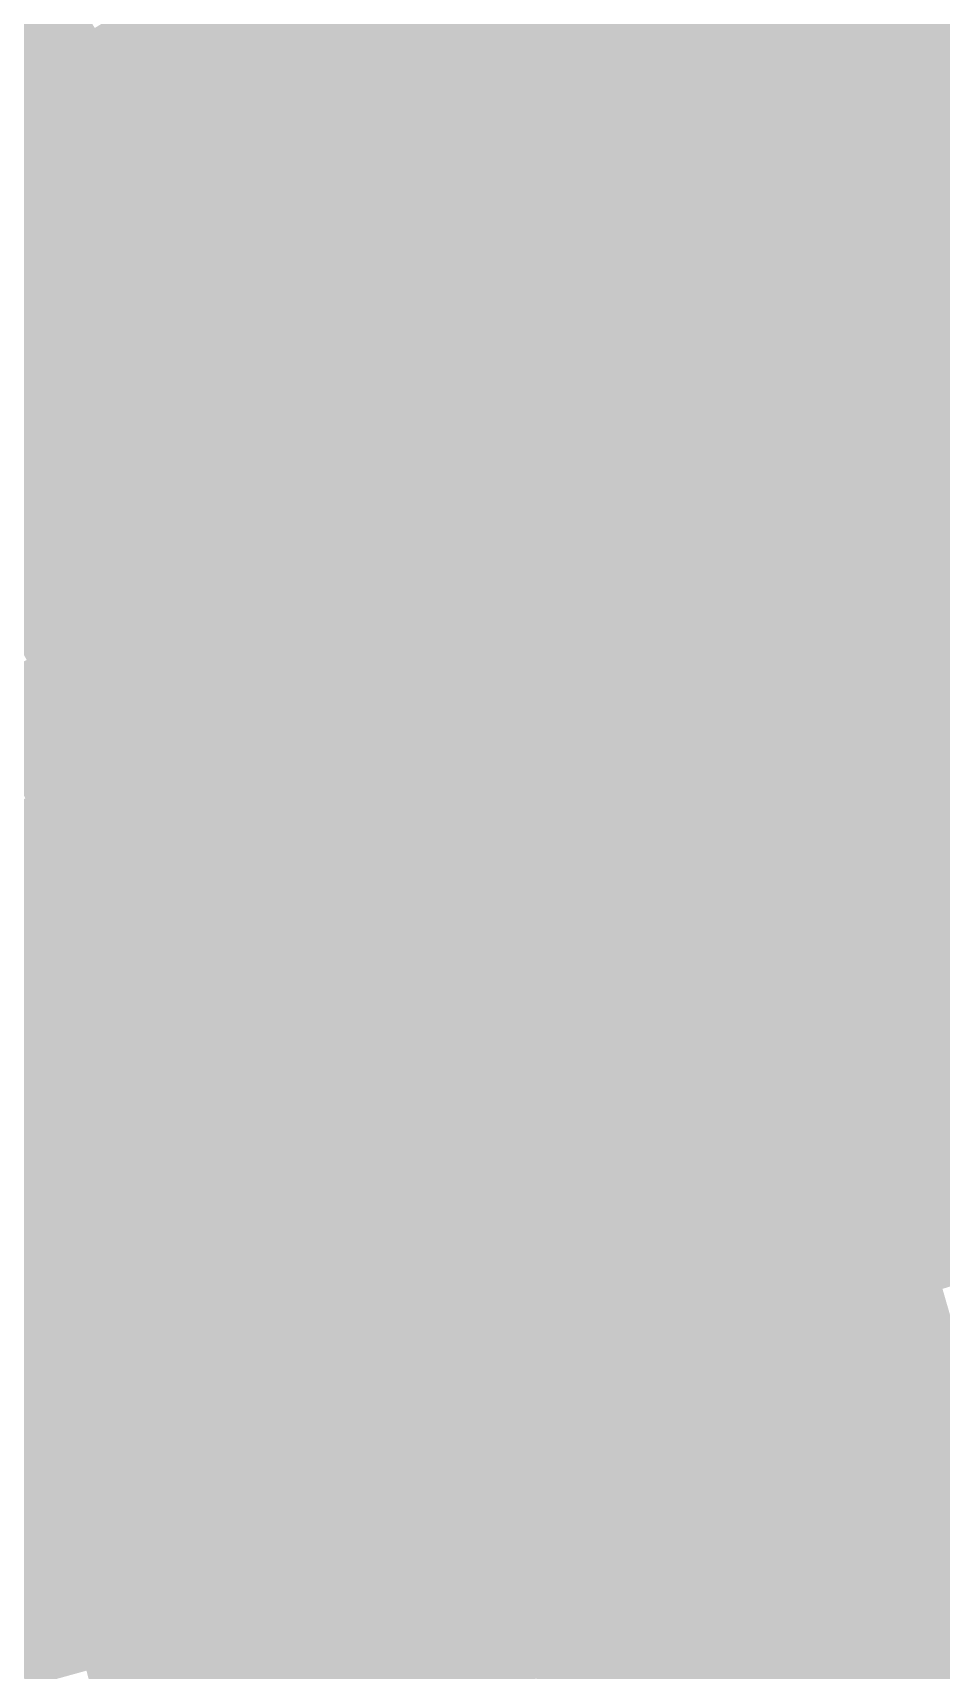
# Model space of a CAD drawing. Header units: inches. Extents: x -266 to 784, y -170 to 213.
# Drawn here: x 73.34 to 88.02, y 20.54 to 47 of the extents above; entities that cross this region are included whole.
import ezdxf

# ---------------------------------------------------------------- set-up
doc = ezdxf.new("R2010")
doc.units = ezdxf.units.IN
doc.header["$MEASUREMENT"] = 0

msp = doc.modelspace()

# ---------------------------------------------------------------- linework, layer by layer
at = {"color": 30, "true_color": 0xff8706}
msp.add_solid([(76.881674, 48.684783), (77.726528, 49.219781), (78.053304, 46.78335), (78.911032, 47.297452)], dxfattribs=at)
at = {"color": 30, "true_color": 0xff8e20}
msp.add_solid([(81.484218, 48.839761), (82.341947, 49.353863), (82.658264, 46.825328), (83.528351, 47.318226)], dxfattribs=at)
at = {"color": 30, "true_color": 0xff973a}
msp.add_solid([(86.138612, 48.796921), (87.008699, 49.289819), (87.310205, 46.668277), (88.192126, 47.139674)], dxfattribs=at)
at = {"color": 30, "true_color": 0xf38400}
msp.add_solid([(72.337856, 48.33461), (73.169326, 48.890181), (73.50226, 46.544793), (74.347114, 47.079791)], dxfattribs=at)
at = {"color": 30, "true_color": 0xff8400}
msp.add_solid([(76.036821, 48.149786), (76.881674, 48.684783), (77.195575, 46.269247), (78.053304, 46.78335)], dxfattribs=at)
at = {"color": 30, "true_color": 0xff8b1a}
msp.add_solid([(80.626489, 48.325658), (81.484218, 48.839761), (81.788177, 46.33243), (82.658264, 46.825328)], dxfattribs=at)
at = {"color": 30, "true_color": 0xff9333}
msp.add_solid([(85.268525, 48.304023), (86.138612, 48.796921), (86.428284, 46.19688), (87.310205, 46.668277)], dxfattribs=at)
at = {"color": 30, "true_color": 0xef8200}
msp.add_solid([(71.506387, 47.77904), (72.337856, 48.33461), (72.657407, 46.009795), (73.50226, 46.544793)], dxfattribs=at)
at = {"color": 30, "true_color": 0xff8813}
msp.add_solid([(79.768761, 47.811555), (80.626489, 48.325658), (80.91809, 45.839532), (81.788177, 46.33243)], dxfattribs=at)
at = {"color": 30, "true_color": 0xff902d}
msp.add_solid([(84.398438, 47.811125), (85.268525, 48.304023), (85.546363, 45.725483), (86.428284, 46.19688)], dxfattribs=at)
at = {"color": 30, "true_color": 0xfc8300}
msp.add_solid([(75.191967, 47.614788), (76.036821, 48.149786), (76.337846, 45.755144), (77.195575, 46.269247)], dxfattribs=at)
at = {"color": 30, "true_color": 0xff850d}
msp.add_solid([(78.911032, 47.297452), (79.768761, 47.811555), (80.048003, 45.346634), (80.91809, 45.839532)], dxfattribs=at)
at = {"color": 30, "true_color": 0xff8c26}
msp.add_solid([(83.528351, 47.318226), (84.398438, 47.811125), (84.664441, 45.254087), (85.546363, 45.725483)], dxfattribs=at)
at = {"color": 30, "true_color": 0xf78100}
msp.add_solid([(74.347114, 47.079791), (75.191967, 47.614788), (75.480118, 45.241041), (76.337846, 45.755144)], dxfattribs=at)
at = {"color": 30, "true_color": 0xff8106}
msp.add_solid([(78.053304, 46.78335), (78.911032, 47.297452), (79.177916, 44.853735), (80.048003, 45.346634)], dxfattribs=at)
at = {"color": 30, "true_color": 0xff8920}
msp.add_solid([(82.658264, 46.825328), (83.528351, 47.318226), (83.78252, 44.78269), (84.664441, 45.254087)], dxfattribs=at)
at = {"color": 30, "true_color": 0xff923a}
msp.add_solid([(87.310205, 46.668277), (88.192126, 47.139674), (88.429206, 44.511522), (89.32243, 44.961133)], dxfattribs=at)
at = {"color": 30, "true_color": 0xf37e00}
msp.add_solid([(73.50226, 46.544793), (74.347114, 47.079791), (74.622389, 44.726939), (75.480118, 45.241041)], dxfattribs=at)
at = {"color": 30, "true_color": 0xff7e00}
msp.add_solid([(77.195575, 46.269247), (78.053304, 46.78335), (78.307829, 44.360837), (79.177916, 44.853735)], dxfattribs=at)
at = {"color": 30, "true_color": 0xff861a}
msp.add_solid([(81.788177, 46.33243), (82.658264, 46.825328), (82.900599, 44.311293), (83.78252, 44.78269)], dxfattribs=at)
at = {"color": 30, "true_color": 0xff8e33}
msp.add_solid([(86.428284, 46.19688), (87.310205, 46.668277), (87.535982, 44.06191), (88.429206, 44.511522)], dxfattribs=at)
at = {"color": 30, "true_color": 0xef7c00}
msp.add_solid([(72.657407, 46.009795), (73.50226, 46.544793), (73.76466, 44.212836), (74.622389, 44.726939)], dxfattribs=at)
at = {"color": 30, "true_color": 0xff8213}
msp.add_solid([(80.91809, 45.839532), (81.788177, 46.33243), (82.018678, 43.839897), (82.900599, 44.311293)], dxfattribs=at)
at = {"color": 30, "true_color": 0xfc7d00}
msp.add_solid([(76.337846, 45.755144), (77.195575, 46.269247), (77.437742, 43.867939), (78.307829, 44.360837)], dxfattribs=at)
at = {"color": 30, "true_color": 0xff8b2d}
msp.add_solid([(85.546363, 45.725483), (86.428284, 46.19688), (86.642757, 43.612299), (87.535982, 44.06191)], dxfattribs=at)
at = {"color": 30, "true_color": 0xeb7a00}
msp.add_solid([(71.812553, 45.474798), (72.657407, 46.009795), (72.906932, 43.698733), (73.76466, 44.212836)], dxfattribs=at)
at = {"color": 30, "true_color": 0xff7f0d}
msp.add_solid([(80.048003, 45.346634), (80.91809, 45.839532), (81.136756, 43.3685), (82.018678, 43.839897)], dxfattribs=at)
at = {"color": 30, "true_color": 0xf77b00}
msp.add_solid([(75.480118, 45.241041), (76.337846, 45.755144), (76.567655, 43.375041), (77.437742, 43.867939)], dxfattribs=at)
at = {"color": 30, "true_color": 0xff8726}
msp.add_solid([(84.664441, 45.254087), (85.546363, 45.725483), (85.749533, 43.162688), (86.642757, 43.612299)], dxfattribs=at)
at = {"color": 30, "true_color": 0xff7b06}
msp.add_solid([(79.177916, 44.853735), (80.048003, 45.346634), (80.254835, 42.897103), (81.136756, 43.3685)], dxfattribs=at)
at = {"color": 30, "true_color": 0xff8420}
msp.add_solid([(83.78252, 44.78269), (84.664441, 45.254087), (84.856309, 42.713076), (85.749533, 43.162688)], dxfattribs=at)
at = {"color": 30, "true_color": 0xf37900}
msp.add_solid([(74.622389, 44.726939), (75.480118, 45.241041), (75.697568, 42.882143), (76.567655, 43.375041)], dxfattribs=at)
at = {"color": 30, "true_color": 0xef7700}
msp.add_solid([(73.76466, 44.212836), (74.622389, 44.726939), (74.827481, 42.389245), (75.697568, 42.882143)], dxfattribs=at)
at = {"color": 30, "true_color": 0xff7800}
msp.add_solid([(78.307829, 44.360837), (79.177916, 44.853735), (79.372914, 42.425706), (80.254835, 42.897103)], dxfattribs=at)
at = {"color": 30, "true_color": 0xff801a}
msp.add_solid([(82.900599, 44.311293), (83.78252, 44.78269), (83.963084, 42.263465), (84.856309, 42.713076)], dxfattribs=at)
at = {"color": 30, "true_color": 0xff8a33}
msp.add_solid([(87.535982, 44.06191), (88.429206, 44.511522), (88.590951, 41.900399), (89.49494, 42.327954)], dxfattribs=at)
at = {"color": 30, "true_color": 0xeb7400}
msp.add_solid([(72.906932, 43.698733), (73.76466, 44.212836), (73.957394, 41.896346), (74.827481, 42.389245)], dxfattribs=at)
at = {"color": 30, "true_color": 0xfc7700}
msp.add_solid([(77.437742, 43.867939), (78.307829, 44.360837), (78.490993, 41.95431), (79.372914, 42.425706)], dxfattribs=at)
at = {"color": 30, "true_color": 0xff7d13}
msp.add_solid([(82.018678, 43.839897), (82.900599, 44.311293), (83.06986, 41.813854), (83.963084, 42.263465)], dxfattribs=at)
at = {"color": 30, "true_color": 0xff862d}
msp.add_solid([(86.642757, 43.612299), (87.535982, 44.06191), (87.686961, 41.472844), (88.590951, 41.900399)], dxfattribs=at)
at = {"color": 30, "true_color": 0xe67200}
msp.add_solid([(72.049203, 43.184631), (72.906932, 43.698733), (73.087307, 41.403448), (73.957394, 41.896346)], dxfattribs=at)
at = {"color": 30, "true_color": 0xf77500}
msp.add_solid([(76.567655, 43.375041), (77.437742, 43.867939), (77.609071, 41.482913), (78.490993, 41.95431)], dxfattribs=at)
at = {"color": 30, "true_color": 0xff790d}
msp.add_solid([(81.136756, 43.3685), (82.018678, 43.839897), (82.176636, 41.364242), (83.06986, 41.813854)], dxfattribs=at)
at = {"color": 30, "true_color": 0xff8226}
msp.add_solid([(85.749533, 43.162688), (86.642757, 43.612299), (86.782972, 41.045289), (87.686961, 41.472844)], dxfattribs=at)
at = {"color": 30, "true_color": 0xf37300}
msp.add_solid([(75.697568, 42.882143), (76.567655, 43.375041), (76.72715, 41.011516), (77.609071, 41.482913)], dxfattribs=at)
at = {"color": 30, "true_color": 0xff7606}
msp.add_solid([(80.254835, 42.897103), (81.136756, 43.3685), (81.283411, 40.914631), (82.176636, 41.364242)], dxfattribs=at)
at = {"color": 30, "true_color": 0xff7f20}
msp.add_solid([(84.856309, 42.713076), (85.749533, 43.162688), (85.878983, 40.617734), (86.782972, 41.045289)], dxfattribs=at)
at = {"color": 30, "true_color": 0xef7100}
msp.add_solid([(74.827481, 42.389245), (75.697568, 42.882143), (75.845229, 40.540119), (76.72715, 41.011516)], dxfattribs=at)
at = {"color": 30, "true_color": 0xff7200}
msp.add_solid([(79.372914, 42.425706), (80.254835, 42.897103), (80.390187, 40.46502), (81.283411, 40.914631)], dxfattribs=at)
at = {"color": 30, "true_color": 0xff7b1a}
msp.add_solid([(83.963084, 42.263465), (84.856309, 42.713076), (84.974994, 40.190179), (85.878983, 40.617734)], dxfattribs=at)
at = {"color": 30, "true_color": 0xeb6f00}
msp.add_solid([(73.957394, 41.896346), (74.827481, 42.389245), (74.963307, 40.068723), (75.845229, 40.540119)], dxfattribs=at)
at = {"color": 30, "true_color": 0xfc7100}
msp.add_solid([(78.490993, 41.95431), (79.372914, 42.425706), (79.496963, 40.015408), (80.390187, 40.46502)], dxfattribs=at)
at = {"color": 30, "true_color": 0xff7713}
msp.add_solid([(83.06986, 41.813854), (83.963084, 42.263465), (84.071004, 39.762624), (84.974994, 40.190179)], dxfattribs=at)
at = {"color": 32, "true_color": 0xe66d00}
msp.add_solid([(73.087307, 41.403448), (73.957394, 41.896346), (74.081386, 39.597326), (74.963307, 40.068723)], dxfattribs=at)
at = {"color": 30, "true_color": 0xf76f00}
msp.add_solid([(77.609071, 41.482913), (78.490993, 41.95431), (78.603739, 39.565797), (79.496963, 40.015408)], dxfattribs=at)
at = {"color": 30, "true_color": 0xff730d}
msp.add_solid([(82.176636, 41.364242), (83.06986, 41.813854), (83.167015, 39.335069), (84.071004, 39.762624)], dxfattribs=at)
at = {"color": 30, "true_color": 0xff812d}
msp.add_solid([(87.686961, 41.472844), (88.590951, 41.900399), (88.678346, 39.308407), (89.592556, 39.713649)], dxfattribs=at)
at = {"color": 32, "true_color": 0xe26b00}
msp.add_solid([(72.21722, 40.91055), (73.087307, 41.403448), (73.199465, 39.125929), (74.081386, 39.597326)], dxfattribs=at)
at = {"color": 30, "true_color": 0xf36d00}
msp.add_solid([(76.72715, 41.011516), (77.609071, 41.482913), (77.710514, 39.116186), (78.603739, 39.565797)], dxfattribs=at)
at = {"color": 30, "true_color": 0xff7006}
msp.add_solid([(81.283411, 40.914631), (82.176636, 41.364242), (82.263026, 38.907514), (83.167015, 39.335069)], dxfattribs=at)
at = {"color": 30, "true_color": 0xff7d26}
msp.add_solid([(86.782972, 41.045289), (87.686961, 41.472844), (87.764137, 38.903166), (88.678346, 39.308407)], dxfattribs=at)
at = {"color": 30, "true_color": 0xff7920}
msp.add_solid([(85.878983, 40.617734), (86.782972, 41.045289), (86.849927, 38.497925), (87.764137, 38.903166)], dxfattribs=at)
at = {"color": 30, "true_color": 0xef6b00}
msp.add_solid([(75.845229, 40.540119), (76.72715, 41.011516), (76.81729, 38.666574), (77.710514, 39.116186)], dxfattribs=at)
at = {"color": 30, "true_color": 0xff6c00}
msp.add_solid([(80.390187, 40.46502), (81.283411, 40.914631), (81.359036, 38.479958), (82.263026, 38.907514)], dxfattribs=at)
at = {"color": 30, "true_color": 0xeb6900}
msp.add_solid([(74.963307, 40.068723), (75.845229, 40.540119), (75.924066, 38.216963), (76.81729, 38.666574)], dxfattribs=at)
at = {"color": 30, "true_color": 0xff751a}
msp.add_solid([(84.974994, 40.190179), (85.878983, 40.617734), (85.935717, 38.092684), (86.849927, 38.497925)], dxfattribs=at)
at = {"color": 30, "true_color": 0xfc6b00}
msp.add_solid([(79.496963, 40.015408), (80.390187, 40.46502), (80.455047, 38.052403), (81.359036, 38.479958)], dxfattribs=at)
at = {"color": 32, "true_color": 0xe66800}
msp.add_solid([(74.081386, 39.597326), (74.963307, 40.068723), (75.030841, 37.767352), (75.924066, 38.216963)], dxfattribs=at)
at = {"color": 30, "true_color": 0xf76900}
msp.add_solid([(78.603739, 39.565797), (79.496963, 40.015408), (79.551058, 37.624848), (80.455047, 38.052403)], dxfattribs=at)
at = {"color": 30, "true_color": 0xff7213}
msp.add_solid([(84.071004, 39.762624), (84.974994, 40.190179), (85.021507, 37.687442), (85.935717, 38.092684)], dxfattribs=at)
at = {"color": 30, "true_color": 0xff6e0d}
msp.add_solid([(83.167015, 39.335069), (84.071004, 39.762624), (84.107298, 37.282201), (85.021507, 37.687442)], dxfattribs=at)
at = {"color": 32, "true_color": 0xe26600}
msp.add_solid([(73.199465, 39.125929), (74.081386, 39.597326), (74.137617, 37.31774), (75.030841, 37.767352)], dxfattribs=at)
at = {"color": 30, "true_color": 0xf36800}
msp.add_solid([(77.710514, 39.116186), (78.603739, 39.565797), (78.647069, 37.197293), (79.551058, 37.624848)], dxfattribs=at)
at = {"color": 30, "true_color": 0xff6a06}
msp.add_solid([(82.263026, 38.907514), (83.167015, 39.335069), (83.193088, 36.87696), (84.107298, 37.282201)], dxfattribs=at)
at = {"color": 30, "true_color": 0xff7826}
msp.add_solid([(87.764137, 38.903166), (88.678346, 39.308407), (88.692435, 36.73761), (89.616315, 37.120293)], dxfattribs=at)
at = {"color": 32, "true_color": 0xde6400}
msp.add_solid([(72.317544, 38.654532), (73.199465, 39.125929), (73.244393, 36.868129), (74.137617, 37.31774)], dxfattribs=at)
at = {"color": 30, "true_color": 0xef6600}
msp.add_solid([(76.81729, 38.666574), (77.710514, 39.116186), (77.743079, 36.769738), (78.647069, 37.197293)], dxfattribs=at)
at = {"color": 30, "true_color": 0xff6600}
msp.add_solid([(81.359036, 38.479958), (82.263026, 38.907514), (82.278878, 36.471718), (83.193088, 36.87696)], dxfattribs=at)
at = {"color": 30, "true_color": 0xff7420}
msp.add_solid([(86.849927, 38.497925), (87.764137, 38.903166), (87.768556, 36.354926), (88.692435, 36.73761)], dxfattribs=at)
at = {"color": 32, "true_color": 0xeb6400}
msp.add_solid([(75.924066, 38.216963), (76.81729, 38.666574), (76.83909, 36.342183), (77.743079, 36.769738)], dxfattribs=at)
at = {"color": 30, "true_color": 0xfc6500}
msp.add_solid([(80.455047, 38.052403), (81.359036, 38.479958), (81.364668, 36.066477), (82.278878, 36.471718)], dxfattribs=at)
at = {"color": 30, "true_color": 0xff701a}
msp.add_solid([(85.935717, 38.092684), (86.849927, 38.497925), (86.844676, 35.972243), (87.768556, 36.354926)], dxfattribs=at)
at = {"color": 32, "true_color": 0xe66200}
msp.add_solid([(75.030841, 37.767352), (75.924066, 38.216963), (75.935101, 35.914628), (76.83909, 36.342183)], dxfattribs=at)
at = {"color": 30, "true_color": 0xf76400}
msp.add_solid([(79.551058, 37.624848), (80.455047, 38.052403), (80.450459, 35.661236), (81.364668, 36.066477)], dxfattribs=at)
at = {"color": 30, "true_color": 0xff6c13}
msp.add_solid([(85.021507, 37.687442), (85.935717, 38.092684), (85.920797, 35.589559), (86.844676, 35.972243)], dxfattribs=at)
at = {"color": 32, "true_color": 0xe26000}
msp.add_solid([(74.137617, 37.31774), (75.030841, 37.767352), (75.031111, 35.487073), (75.935101, 35.914628)], dxfattribs=at)
at = {"color": 30, "true_color": 0xf36200}
msp.add_solid([(78.647069, 37.197293), (79.551058, 37.624848), (79.536249, 35.255994), (80.450459, 35.661236)], dxfattribs=at)
at = {"color": 30, "true_color": 0xff680d}
msp.add_solid([(84.107298, 37.282201), (85.021507, 37.687442), (84.996917, 35.206876), (85.920797, 35.589559)], dxfattribs=at)
at = {"color": 32, "true_color": 0xde5e00}
msp.add_solid([(73.244393, 36.868129), (74.137617, 37.31774), (74.127122, 35.059518), (75.031111, 35.487073)], dxfattribs=at)
at = {"color": 30, "true_color": 0xef6000}
msp.add_solid([(77.743079, 36.769738), (78.647069, 37.197293), (78.622039, 34.850753), (79.536249, 35.255994)], dxfattribs=at)
at = {"color": 30, "true_color": 0xff6406}
msp.add_solid([(83.193088, 36.87696), (84.107298, 37.282201), (84.073037, 34.824192), (84.996917, 35.206876)], dxfattribs=at)
at = {"color": 32, "true_color": 0xda5d00}
msp.add_solid([(72.351168, 36.418518), (73.244393, 36.868129), (73.223133, 34.631963), (74.127122, 35.059518)], dxfattribs=at)
at = {"color": 30, "true_color": 0xff6000}
msp.add_solid([(82.278878, 36.471718), (83.193088, 36.87696), (83.149158, 34.441509), (84.073037, 34.824192)], dxfattribs=at)
at = {"color": 32, "true_color": 0xeb5e00}
msp.add_solid([(76.83909, 36.342183), (77.743079, 36.769738), (77.707829, 34.445512), (78.622039, 34.850753)], dxfattribs=at)
at = {"color": 30, "true_color": 0xff6f20}
msp.add_solid([(87.768556, 36.354926), (88.692435, 36.73761), (88.634316, 34.190028), (89.567309, 34.549924)], dxfattribs=at)
at = {"color": 32, "true_color": 0xe65d00}
msp.add_solid([(75.935101, 35.914628), (76.83909, 36.342183), (76.793619, 34.04027), (77.707829, 34.445512)], dxfattribs=at)
at = {"color": 20, "true_color": 0xfc5f00}
msp.add_solid([(81.364668, 36.066477), (82.278878, 36.471718), (82.225278, 34.058825), (83.149158, 34.441509)], dxfattribs=at)
at = {"color": 30, "true_color": 0xff6b1a}
msp.add_solid([(86.844676, 35.972243), (87.768556, 36.354926), (87.701323, 33.830133), (88.634316, 34.190028)], dxfattribs=at)
at = {"color": 20, "true_color": 0xf75e00}
msp.add_solid([(80.450459, 35.661236), (81.364668, 36.066477), (81.301399, 33.676142), (82.225278, 34.058825)], dxfattribs=at)
at = {"color": 32, "true_color": 0xe25b00}
msp.add_solid([(75.031111, 35.487073), (75.935101, 35.914628), (75.87941, 33.635029), (76.793619, 34.04027)], dxfattribs=at)
at = {"color": 30, "true_color": 0xff6613}
msp.add_solid([(85.920797, 35.589559), (86.844676, 35.972243), (86.76833, 33.470238), (87.701323, 33.830133)], dxfattribs=at)
at = {"color": 32, "true_color": 0xde5900}
msp.add_solid([(74.127122, 35.059518), (75.031111, 35.487073), (74.9652, 33.229788), (75.87941, 33.635029)], dxfattribs=at)
at = {"color": 20, "true_color": 0xf35c00}
msp.add_solid([(79.536249, 35.255994), (80.450459, 35.661236), (80.377519, 33.293459), (81.301399, 33.676142)], dxfattribs=at)
at = {"color": 30, "true_color": 0xff620d}
msp.add_solid([(84.996917, 35.206876), (85.920797, 35.589559), (85.835337, 33.110343), (86.76833, 33.470238)], dxfattribs=at)
at = {"color": 20, "true_color": 0xef5b00}
msp.add_solid([(78.622039, 34.850753), (79.536249, 35.255994), (79.45364, 32.910775), (80.377519, 33.293459)], dxfattribs=at)
at = {"color": 20, "true_color": 0xff5e06}
msp.add_solid([(84.073037, 34.824192), (84.996917, 35.206876), (84.902345, 32.750448), (85.835337, 33.110343)], dxfattribs=at)
at = {"color": 32, "true_color": 0xda5800}
msp.add_solid([(73.223133, 34.631963), (74.127122, 35.059518), (74.05099, 32.824546), (74.9652, 33.229788)], dxfattribs=at)
at = {"color": 20, "true_color": 0xeb5900}
msp.add_solid([(77.707829, 34.445512), (78.622039, 34.850753), (78.52976, 32.528092), (79.45364, 32.910775)], dxfattribs=at)
at = {"color": 20, "true_color": 0xff5a00}
msp.add_solid([(83.149158, 34.441509), (84.073037, 34.824192), (83.969352, 32.390553), (84.902345, 32.750448)], dxfattribs=at)
at = {"color": 32, "true_color": 0xd55600}
msp.add_solid([(72.319143, 34.204407), (73.223133, 34.631963), (73.13678, 32.419305), (74.05099, 32.824546)], dxfattribs=at)
at = {"color": 32, "true_color": 0xe65700}
msp.add_solid([(76.793619, 34.04027), (77.707829, 34.445512), (77.605881, 32.145408), (78.52976, 32.528092)], dxfattribs=at)
at = {"color": 20, "true_color": 0xfc5900}
msp.add_solid([(82.225278, 34.058825), (83.149158, 34.441509), (83.036359, 32.030658), (83.969352, 32.390553)], dxfattribs=at)
at = {"color": 30, "true_color": 0xff651a}
msp.add_solid([(87.701323, 33.830133), (88.634316, 34.190028), (88.505142, 31.667646), (89.446686, 32.004536)], dxfattribs=at)
at = {"color": 32, "true_color": 0xe25600}
msp.add_solid([(75.87941, 33.635029), (76.793619, 34.04027), (76.682001, 31.762725), (77.605881, 32.145408)], dxfattribs=at)
at = {"color": 20, "true_color": 0xf75800}
msp.add_solid([(81.301399, 33.676142), (82.225278, 34.058825), (82.103366, 31.670763), (83.036359, 32.030658)], dxfattribs=at)
at = {"color": 32, "true_color": 0xde5400}
msp.add_solid([(74.9652, 33.229788), (75.87941, 33.635029), (75.758122, 31.380041), (76.682001, 31.762725)], dxfattribs=at)
at = {"color": 20, "true_color": 0xf35600}
msp.add_solid([(80.377519, 33.293459), (81.301399, 33.676142), (81.170373, 31.310868), (82.103366, 31.670763)], dxfattribs=at)
at = {"color": 30, "true_color": 0xff6113}
msp.add_solid([(86.76833, 33.470238), (87.701323, 33.830133), (87.563598, 31.330756), (88.505142, 31.667646)], dxfattribs=at)
at = {"color": 20, "true_color": 0xff5d0d}
msp.add_solid([(85.835337, 33.110343), (86.76833, 33.470238), (86.622054, 30.993867), (87.563598, 31.330756)], dxfattribs=at)
at = {"color": 32, "true_color": 0xda5200}
msp.add_solid([(74.05099, 32.824546), (74.9652, 33.229788), (74.834242, 30.997358), (75.758122, 31.380041)], dxfattribs=at)
at = {"color": 20, "true_color": 0xef5500}
msp.add_solid([(79.45364, 32.910775), (80.377519, 33.293459), (80.237381, 30.950973), (81.170373, 31.310868)], dxfattribs=at)
at = {"color": 20, "true_color": 0xff5806}
msp.add_solid([(84.902345, 32.750448), (85.835337, 33.110343), (85.68051, 30.656977), (86.622054, 30.993867)], dxfattribs=at)
at = {"color": 32, "true_color": 0xd55100}
msp.add_solid([(73.13678, 32.419305), (74.05099, 32.824546), (73.910363, 30.614675), (74.834242, 30.997358)], dxfattribs=at)
at = {"color": 20, "true_color": 0xeb5300}
msp.add_solid([(78.52976, 32.528092), (79.45364, 32.910775), (79.304388, 30.591078), (80.237381, 30.950973)], dxfattribs=at)
at = {"color": 20, "true_color": 0xff5400}
msp.add_solid([(83.969352, 32.390553), (84.902345, 32.750448), (84.738966, 30.320087), (85.68051, 30.656977)], dxfattribs=at)
at = {"color": 32, "true_color": 0xd14f00}
msp.add_solid([(72.222571, 32.014064), (73.13678, 32.419305), (72.986483, 30.231991), (73.910363, 30.614675)], dxfattribs=at)
at = {"color": 20, "true_color": 0xe65200}
msp.add_solid([(77.605881, 32.145408), (78.52976, 32.528092), (78.371395, 30.231183), (79.304388, 30.591078)], dxfattribs=at)
at = {"color": 20, "true_color": 0xfc5400}
msp.add_solid([(83.036359, 32.030658), (83.969352, 32.390553), (83.797422, 29.983197), (84.738966, 30.320087)], dxfattribs=at)
at = {"color": 32, "true_color": 0xe25000}
msp.add_solid([(76.682001, 31.762725), (77.605881, 32.145408), (77.438402, 29.871288), (78.371395, 30.231183)], dxfattribs=at)
at = {"color": 20, "true_color": 0xf75200}
msp.add_solid([(82.103366, 31.670763), (83.036359, 32.030658), (82.855878, 29.646307), (83.797422, 29.983197)], dxfattribs=at)
at = {"color": 32, "true_color": 0xde4f00}
msp.add_solid([(75.758122, 31.380041), (76.682001, 31.762725), (76.50541, 29.511393), (77.438402, 29.871288)], dxfattribs=at)
at = {"color": 20, "true_color": 0xf35100}
msp.add_solid([(81.170373, 31.310868), (82.103366, 31.670763), (81.914334, 29.309417), (82.855878, 29.646307)], dxfattribs=at)
at = {"color": 20, "true_color": 0xff5b13}
msp.add_solid([(87.563598, 31.330756), (88.505142, 31.667646), (88.306121, 29.172402), (89.255649, 29.486084)], dxfattribs=at)
at = {"color": 32, "true_color": 0xda4d00}
msp.add_solid([(74.834242, 30.997358), (75.758122, 31.380041), (75.572417, 29.151498), (76.50541, 29.511393)], dxfattribs=at)
at = {"color": 20, "true_color": 0xef4f00}
msp.add_solid([(80.237381, 30.950973), (81.170373, 31.310868), (80.97279, 28.972527), (81.914334, 29.309417)], dxfattribs=at)
at = {"color": 20, "true_color": 0xff570d}
msp.add_solid([(86.622054, 30.993867), (87.563598, 31.330756), (87.356593, 28.85872), (88.306121, 29.172402)], dxfattribs=at)
at = {"color": 22, "true_color": 0xd54c00}
msp.add_solid([(73.910363, 30.614675), (74.834242, 30.997358), (74.639424, 28.791603), (75.572417, 29.151498)], dxfattribs=at)
at = {"color": 20, "true_color": 0xff5206}
msp.add_solid([(85.68051, 30.656977), (86.622054, 30.993867), (86.407064, 28.545038), (87.356593, 28.85872)], dxfattribs=at)
at = {"color": 20, "true_color": 0xeb4e00}
msp.add_solid([(79.304388, 30.591078), (80.237381, 30.950973), (80.031246, 28.635638), (80.97279, 28.972527)], dxfattribs=at)
at = {"color": 22, "true_color": 0xd14a00}
msp.add_solid([(72.986483, 30.231991), (73.910363, 30.614675), (73.706431, 28.431708), (74.639424, 28.791603)], dxfattribs=at)
at = {"color": 20, "true_color": 0xe64d00}
msp.add_solid([(78.371395, 30.231183), (79.304388, 30.591078), (79.089701, 28.298748), (80.031246, 28.635638)], dxfattribs=at)
at = {"color": 20, "true_color": 0xff4e00}
msp.add_solid([(84.738966, 30.320087), (85.68051, 30.656977), (85.457536, 28.231357), (86.407064, 28.545038)], dxfattribs=at)
at = {"color": 22, "true_color": 0xcd4900}
msp.add_solid([(72.062604, 29.849308), (72.986483, 30.231991), (72.773438, 28.071813), (73.706431, 28.431708)], dxfattribs=at)
at = {"color": 20, "true_color": 0xe24b00}
msp.add_solid([(77.438402, 29.871288), (78.371395, 30.231183), (78.148157, 27.961858), (79.089701, 28.298748)], dxfattribs=at)
at = {"color": 20, "true_color": 0xfc4e00}
msp.add_solid([(83.797422, 29.983197), (84.738966, 30.320087), (84.508008, 27.917675), (85.457536, 28.231357)], dxfattribs=at)
at = {"color": 20, "true_color": 0xf74c00}
msp.add_solid([(82.855878, 29.646307), (83.797422, 29.983197), (83.55848, 27.603993), (84.508008, 27.917675)], dxfattribs=at)
at = {"color": 22, "true_color": 0xde4a00}
msp.add_solid([(76.50541, 29.511393), (77.438402, 29.871288), (77.206613, 27.624968), (78.148157, 27.961858)], dxfattribs=at)
at = {"color": 20, "true_color": 0xf34b00}
msp.add_solid([(81.914334, 29.309417), (82.855878, 29.646307), (82.608952, 27.290311), (83.55848, 27.603993)], dxfattribs=at)
at = {"color": 22, "true_color": 0xda4800}
msp.add_solid([(75.572417, 29.151498), (76.50541, 29.511393), (76.265069, 27.288078), (77.206613, 27.624968)], dxfattribs=at)
at = {"color": 22, "true_color": 0xd54700}
msp.add_solid([(74.639424, 28.791603), (75.572417, 29.151498), (75.323525, 26.951188), (76.265069, 27.288078)], dxfattribs=at)
at = {"color": 20, "true_color": 0xef4a00}
msp.add_solid([(80.97279, 28.972527), (81.914334, 29.309417), (81.659424, 26.97663), (82.608952, 27.290311)], dxfattribs=at)
at = {"color": 20, "true_color": 0xff510d}
msp.add_solid([(87.356593, 28.85872), (88.306121, 29.172402), (88.038511, 26.70619), (88.995451, 26.996475)], dxfattribs=at)
at = {"color": 20, "true_color": 0xeb4800}
msp.add_solid([(80.031246, 28.635638), (80.97279, 28.972527), (80.709895, 26.662948), (81.659424, 26.97663)], dxfattribs=at)
at = {"color": 20, "true_color": 0xff4d06}
msp.add_solid([(86.407064, 28.545038), (87.356593, 28.85872), (87.081571, 26.415906), (88.038511, 26.70619)], dxfattribs=at)
at = {"color": 22, "true_color": 0xd14500}
msp.add_solid([(73.706431, 28.431708), (74.639424, 28.791603), (74.381981, 26.614298), (75.323525, 26.951188)], dxfattribs=at)
at = {"color": 20, "true_color": 0xe64700}
msp.add_solid([(79.089701, 28.298748), (80.031246, 28.635638), (79.760367, 26.349266), (80.709895, 26.662948)], dxfattribs=at)
at = {"color": 22, "true_color": 0xcd4400}
msp.add_solid([(72.773438, 28.071813), (73.706431, 28.431708), (73.440437, 26.277409), (74.381981, 26.614298)], dxfattribs=at)
at = {"color": 20, "true_color": 0xff4800}
msp.add_solid([(85.457536, 28.231357), (86.407064, 28.545038), (86.12463, 26.125621), (87.081571, 26.415906)], dxfattribs=at)
at = {"color": 22, "true_color": 0xc94300}
msp.add_solid([(71.840446, 27.711918), (72.773438, 28.071813), (72.498893, 25.940519), (73.440437, 26.277409)], dxfattribs=at)
at = {"color": 22, "true_color": 0xe24600}
msp.add_solid([(78.148157, 27.961858), (79.089701, 28.298748), (78.810839, 26.035584), (79.760367, 26.349266)], dxfattribs=at)
at = {"color": 20, "true_color": 0xfc4800}
msp.add_solid([(84.508008, 27.917675), (85.457536, 28.231357), (85.16769, 25.835336), (86.12463, 26.125621)], dxfattribs=at)
at = {"color": 22, "true_color": 0xde4400}
msp.add_solid([(77.206613, 27.624968), (78.148157, 27.961858), (77.861311, 25.721903), (78.810839, 26.035584)], dxfattribs=at)
at = {"color": 20, "true_color": 0xf74700}
msp.add_solid([(83.55848, 27.603993), (84.508008, 27.917675), (84.21075, 25.545052), (85.16769, 25.835336)], dxfattribs=at)
at = {"color": 22, "true_color": 0xda4300}
msp.add_solid([(76.265069, 27.288078), (77.206613, 27.624968), (76.911783, 25.408221), (77.861311, 25.721903)], dxfattribs=at)
at = {"color": 20, "true_color": 0xf34500}
msp.add_solid([(82.608952, 27.290311), (83.55848, 27.603993), (83.253809, 25.254767), (84.21075, 25.545052)], dxfattribs=at)
at = {"color": 22, "true_color": 0xd54200}
msp.add_solid([(75.323525, 26.951188), (76.265069, 27.288078), (75.962254, 25.094539), (76.911783, 25.408221)], dxfattribs=at)
at = {"color": 20, "true_color": 0xef4400}
msp.add_solid([(81.659424, 26.97663), (82.608952, 27.290311), (82.296869, 24.964482), (83.253809, 25.254767)], dxfattribs=at)
at = {"color": 22, "true_color": 0xd14100}
msp.add_solid([(74.381981, 26.614298), (75.323525, 26.951188), (75.012726, 24.780857), (75.962254, 25.094539)], dxfattribs=at)
at = {"color": 20, "true_color": 0xeb4300}
msp.add_solid([(80.709895, 26.662948), (81.659424, 26.97663), (81.339929, 24.674198), (82.296869, 24.964482)], dxfattribs=at)
at = {"color": 22, "true_color": 0xcd3f00}
msp.add_solid([(73.440437, 26.277409), (74.381981, 26.614298), (74.063198, 24.467176), (75.012726, 24.780857)], dxfattribs=at)
at = {"color": 20, "true_color": 0xe64200}
msp.add_solid([(79.760367, 26.349266), (80.709895, 26.662948), (80.382988, 24.383913), (81.339929, 24.674198)], dxfattribs=at)
at = {"color": 20, "true_color": 0xff4706}
msp.add_solid([(87.081571, 26.415906), (88.038511, 26.70619), (87.703622, 24.270861), (88.667398, 24.537574)], dxfattribs=at)
at = {"color": 22, "true_color": 0xc93e00}
msp.add_solid([(72.498893, 25.940519), (73.440437, 26.277409), (73.11367, 24.153494), (74.063198, 24.467176)], dxfattribs=at)
at = {"color": 22, "true_color": 0xe24000}
msp.add_solid([(78.810839, 26.035584), (79.760367, 26.349266), (79.426048, 24.093628), (80.382988, 24.383913)], dxfattribs=at)
at = {"color": 20, "true_color": 0xff4200}
msp.add_solid([(86.12463, 26.125621), (87.081571, 26.415906), (86.739846, 24.004148), (87.703622, 24.270861)], dxfattribs=at)
at = {"color": 22, "true_color": 0xde3f00}
msp.add_solid([(77.861311, 25.721903), (78.810839, 26.035584), (78.469108, 23.803344), (79.426048, 24.093628)], dxfattribs=at)
at = {"color": 20, "true_color": 0xfc4200}
msp.add_solid([(85.16769, 25.835336), (86.12463, 26.125621), (85.77607, 23.737435), (86.739846, 24.004148)], dxfattribs=at)
at = {"color": 22, "true_color": 0xda3e00}
msp.add_solid([(76.911783, 25.408221), (77.861311, 25.721903), (77.512167, 23.513059), (78.469108, 23.803344)], dxfattribs=at)
at = {"color": 20, "true_color": 0xf74100}
msp.add_solid([(84.21075, 25.545052), (85.16769, 25.835336), (84.812294, 23.470723), (85.77607, 23.737435)], dxfattribs=at)
at = {"color": 22, "true_color": 0xd53d00}
msp.add_solid([(75.962254, 25.094539), (76.911783, 25.408221), (76.555227, 23.222774), (77.512167, 23.513059)], dxfattribs=at)
at = {"color": 20, "true_color": 0xf34000}
msp.add_solid([(83.253809, 25.254767), (84.21075, 25.545052), (83.848518, 23.20401), (84.812294, 23.470723)], dxfattribs=at)
at = {"color": 20, "true_color": 0xef3f00}
msp.add_solid([(82.296869, 24.964482), (83.253809, 25.254767), (82.884742, 22.937297), (83.848518, 23.20401)], dxfattribs=at)
at = {"color": 22, "true_color": 0xd13c00}
msp.add_solid([(75.012726, 24.780857), (75.962254, 25.094539), (75.598287, 22.93249), (76.555227, 23.222774)], dxfattribs=at)
at = {"color": 20, "true_color": 0xeb3d00}
msp.add_solid([(81.339929, 24.674198), (82.296869, 24.964482), (81.920966, 22.670584), (82.884742, 22.937297)], dxfattribs=at)
at = {"color": 22, "true_color": 0xcd3a00}
msp.add_solid([(74.063198, 24.467176), (75.012726, 24.780857), (74.641346, 22.642205), (75.598287, 22.93249)], dxfattribs=at)
at = {"color": 20, "true_color": 0xe63c00}
msp.add_solid([(80.382988, 24.383913), (81.339929, 24.674198), (80.95719, 22.403872), (81.920966, 22.670584)], dxfattribs=at)
at = {"color": 22, "true_color": 0xc93900}
msp.add_solid([(73.11367, 24.153494), (74.063198, 24.467176), (73.684406, 22.35192), (74.641346, 22.642205)], dxfattribs=at)
at = {"color": 22, "true_color": 0xe23b00}
msp.add_solid([(79.426048, 24.093628), (80.382988, 24.383913), (79.993413, 22.137159), (80.95719, 22.403872)], dxfattribs=at)
at = {"color": 20, "true_color": 0xff4106}
msp.add_solid([(87.703622, 24.270861), (88.667398, 24.537574), (88.272844, 22.111196), (89.242875, 22.354177)], dxfattribs=at)
at = {"color": 22, "true_color": 0xc43800}
msp.add_solid([(72.164142, 23.839812), (73.11367, 24.153494), (72.727466, 22.061635), (73.684406, 22.35192)], dxfattribs=at)
at = {"color": 22, "true_color": 0xde3a00}
msp.add_solid([(78.469108, 23.803344), (79.426048, 24.093628), (79.029637, 21.870446), (79.993413, 22.137159)], dxfattribs=at)
at = {"color": 20, "true_color": 0xff3c00}
msp.add_solid([(86.739846, 24.004148), (87.703622, 24.270861), (87.302813, 21.868216), (88.272844, 22.111196)], dxfattribs=at)
at = {"color": 20, "true_color": 0xfc3c00}
msp.add_solid([(85.77607, 23.737435), (86.739846, 24.004148), (86.332782, 21.625236), (87.302813, 21.868216)], dxfattribs=at)
at = {"color": 22, "true_color": 0xda3900}
msp.add_solid([(77.512167, 23.513059), (78.469108, 23.803344), (78.065861, 21.603733), (79.029637, 21.870446)], dxfattribs=at)
at = {"color": 20, "true_color": 0xf73b00}
msp.add_solid([(84.812294, 23.470723), (85.77607, 23.737435), (85.36275, 21.382256), (86.332782, 21.625236)], dxfattribs=at)
at = {"color": 22, "true_color": 0xd53800}
msp.add_solid([(76.555227, 23.222774), (77.512167, 23.513059), (77.102085, 21.337021), (78.065861, 21.603733)], dxfattribs=at)
at = {"color": 20, "true_color": 0xf33a00}
msp.add_solid([(83.848518, 23.20401), (84.812294, 23.470723), (84.392719, 21.139276), (85.36275, 21.382256)], dxfattribs=at)
at = {"color": 22, "true_color": 0xd13700}
msp.add_solid([(75.598287, 22.93249), (76.555227, 23.222774), (76.138309, 21.070308), (77.102085, 21.337021)], dxfattribs=at)
at = {"color": 20, "true_color": 0xef3900}
msp.add_solid([(82.884742, 22.937297), (83.848518, 23.20401), (83.422688, 20.896295), (84.392719, 21.139276)], dxfattribs=at)
at = {"color": 22, "true_color": 0xcd3600}
msp.add_solid([(74.641346, 22.642205), (75.598287, 22.93249), (75.174533, 20.803595), (76.138309, 21.070308)], dxfattribs=at)
at = {"color": 20, "true_color": 0xeb3800}
msp.add_solid([(81.920966, 22.670584), (82.884742, 22.937297), (82.452657, 20.653315), (83.422688, 20.896295)], dxfattribs=at)
at = {"color": 22, "true_color": 0xc93400}
msp.add_solid([(73.684406, 22.35192), (74.641346, 22.642205), (74.210757, 20.536882), (75.174533, 20.803595)], dxfattribs=at)
at = {"color": 20, "true_color": 0xe63700}
msp.add_solid([(80.95719, 22.403872), (81.920966, 22.670584), (81.482625, 20.410335), (82.452657, 20.653315)], dxfattribs=at)
at = {"color": 22, "true_color": 0xc43300}
msp.add_solid([(72.727466, 22.061635), (73.684406, 22.35192), (73.246981, 20.27017), (74.210757, 20.536882)], dxfattribs=at)
at = {"color": 22, "true_color": 0xe23600}
msp.add_solid([(79.993413, 22.137159), (80.95719, 22.403872), (80.512594, 20.167355), (81.482625, 20.410335)], dxfattribs=at)
at = {"color": 22, "true_color": 0xde3500}
msp.add_solid([(79.029637, 21.870446), (79.993413, 22.137159), (79.542563, 19.924375), (80.512594, 20.167355)], dxfattribs=at)
at = {"color": 20, "true_color": 0xff3600}
msp.add_solid([(87.302813, 21.868216), (88.272844, 22.111196), (87.813192, 19.719112), (88.788894, 19.938213)], dxfattribs=at)
at = {"color": 22, "true_color": 0xda3400}
msp.add_solid([(78.065861, 21.603733), (79.029637, 21.870446), (78.572532, 19.681395), (79.542563, 19.924375)], dxfattribs=at)
at = {"color": 20, "true_color": 0xfc3600}
msp.add_solid([(86.332782, 21.625236), (87.302813, 21.868216), (86.83749, 19.50001), (87.813192, 19.719112)], dxfattribs=at)
at = {"color": 22, "true_color": 0xd53300}
msp.add_solid([(77.102085, 21.337021), (78.065861, 21.603733), (77.6025, 19.438414), (78.572532, 19.681395)], dxfattribs=at)
at = {"color": 20, "true_color": 0xf73500}
msp.add_solid([(85.36275, 21.382256), (86.332782, 21.625236), (85.861787, 19.280909), (86.83749, 19.50001)], dxfattribs=at)
at = {"color": 22, "true_color": 0xd13200}
msp.add_solid([(76.138309, 21.070308), (77.102085, 21.337021), (76.632469, 19.195434), (77.6025, 19.438414)], dxfattribs=at)
at = {"color": 20, "true_color": 0xf33400}
msp.add_solid([(84.392719, 21.139276), (85.36275, 21.382256), (84.886085, 19.061808), (85.861787, 19.280909)], dxfattribs=at)
at = {"color": 22, "true_color": 0xcd3100}
msp.add_solid([(75.174533, 20.803595), (76.138309, 21.070308), (75.662438, 18.952454), (76.632469, 19.195434)], dxfattribs=at)
at = {"color": 20, "true_color": 0xef3300}
msp.add_solid([(83.422688, 20.896295), (84.392719, 21.139276), (83.910383, 18.842707), (84.886085, 19.061808)], dxfattribs=at)
at = {"color": 22, "true_color": 0xc93000}
msp.add_solid([(74.210757, 20.536882), (75.174533, 20.803595), (74.692406, 18.709474), (75.662438, 18.952454)], dxfattribs=at)
at = {"color": 22, "true_color": 0xe63100}
msp.add_solid([(81.482625, 20.410335), (82.452657, 20.653315), (81.958979, 18.404504), (82.934681, 18.623605)], dxfattribs=at)
at = {"color": 20, "true_color": 0xeb3200}
msp.add_solid([(82.452657, 20.653315), (83.422688, 20.896295), (82.934681, 18.623605), (83.910383, 18.842707)], dxfattribs=at)

doc.saveas('drawing.dxf')
